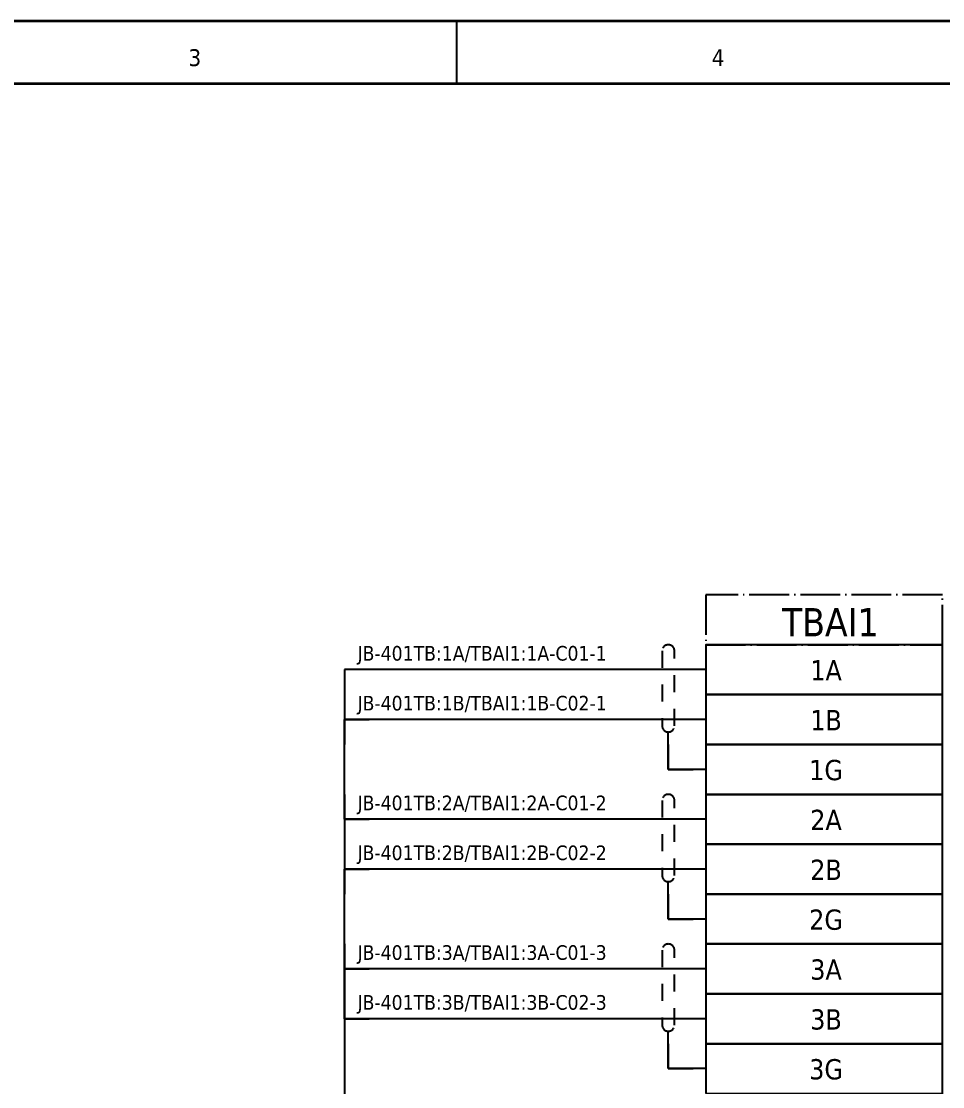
# Model space of a CAD drawing. Header units: millimetres. Extents: x 0 to 1792788, y -13 to 262234.
# Drawn here: x 133.1 to 207, y 211.6 to 297 of the extents above; entities that cross this region are included whole.
import ezdxf
from ezdxf.enums import TextEntityAlignment as Align

# ---------------------------------------------------------------- set-up
doc = ezdxf.new("R2010")
doc.units = ezdxf.units.MM
doc.linetypes.add('EPL_DASH', pattern=[1, 0.5, -0.5])
doc.linetypes.add('EPL_DASHDOT', pattern=[1, 0.8, -0.1, 0, -0.1])
for name, color, linetype, lineweight in [('EPLAN108', 5, 'Continuous', 35), ('EPLAN201', 7, 'Continuous', 35), ('EPLAN300', 5, 'Continuous', 25), ('EPLAN307', 134, 'EPL_DASHDOT', 25), ('EPLAN311', 7, 'Continuous', 25), ('EPLAN314', 5, 'EPL_DASH', 25), ('EPLAN317', 7, 'Continuous', 25), ('EPLAN405', 7, 'Continuous', 25), ('EPLAN421', 5, 'Continuous', 35), ('EPLAN433', 251, 'Continuous', 35), ('EPLAN451', 7, 'Continuous', 35), ('EPLAN452', 7, 'Continuous', 35), ('EPLAN453', 7, 'Continuous', 35), ('EPLAN501', 7, 'Continuous', 35), ('EPLAN546', 1, 'Continuous', 25)]:
    doc.layers.add(name, color=color, linetype=linetype, lineweight=lineweight)
doc.styles.add('Tahoma', font='')
doc.styles.get('Tahoma').set_extended_font_data('Tahoma')

# ---------------------------------------------------------------- blocks, each defined once
blk = doc.blocks.new('EPLFRAME')
at = {"layer": 'EPLAN201', "linetype": 'Continuous', "lineweight": 25, "ltscale": 4}
blk.add_line((168, 297), (168, 292), dxfattribs=at)
at = {"layer": 'EPLAN201', "linetype": 'Continuous', "lineweight": 35, "ltscale": 4}
blk.add_line((0, 292), (420, 292), dxfattribs=at)
blk.add_lwpolyline([(0, 0), (420, 0), (420, 297), (0, 297)], close=True, dxfattribs=at)
at = {"layer": 'EPLAN451', "color": 7, "style": 'Tahoma'}
for tag, p, height in [('14_10014', (101, 12), 2.257), ('14_10015', (185, 12), 2.257), ('14_10011', (101, 5), 2.257), ('14_10013', (332, 5), 1.625), ('14_10151', (73, 1), 1.625), ('14_10300', (415, 1), 1.625)]:
    blk.add_attdef(tag, p, '', height=height, dxfattribs=at)
blk.add_attdef('4_25020', text='', height=1.625, dxfattribs=at).set_placement((413, 1), align=Align.RIGHT)
at = {"layer": 'EPLAN452', "color": 7, "style": 'Tahoma'}
for tag, p, height in [('4_11041', (1, 17), 2.257), ('4_11071[1]', (1, 13), 1.625), ('4_11074[1]', (21, 13), 1.625), ('4_11070[1]', (41, 13), 1.625), ('4_11024', (73, 13), 1.625), ('4_20132_1001', (374, 13), 1.625), ('4_11011', (231, 12), 2.257), ('4_11030', (301, 12), 2.257), ('4_11071[2]', (1, 9), 1.625), ('4_11074[2]', (21, 9), 1.625), ('4_11070[2]', (41, 9), 1.625), ('4_11022', (73, 9), 1.625), ('4_20134_1001', (374, 9), 1.625), ('4_11071[3]', (1, 5), 1.625), ('4_11074[3]', (21, 5), 1.625), ('4_11070[3]', (41, 5), 1.625), ('4_11080', (73, 5), 1.625), ('4_11059', (301, 5), 1.625)]:
    blk.add_attdef(tag, p, '', height=height, dxfattribs=at)
for tag, height, p in [('4_11040', 2.257, (419, 17)), ('4_11000', 1.625, (419, 5)), ('4_11085', 1.625, (141, 1)), ('4_11086', 1.625, (183, 1))]:
    blk.add_attdef(tag, text='', height=height, dxfattribs=at).set_placement(p, align=Align.RIGHT)
at = {"layer": 'EPLAN453', "color": 7, "style": 'Tahoma'}
for tag, p in [('53_19005_1', (21, 293)), ('53_19005', (63, 293)), ('53_19005_8', (105, 293)), ('53_19005_6', (147, 293)), ('53_19005_7', (189, 293)), ('53_19005_9', (231, 293)), ('53_19005_3', (273, 293)), ('53_19005_2', (315, 293)), ('53_19005_4', (357, 293)), ('53_19005_5', (399, 293))]:
    blk.add_attdef(tag, text='', height=1.355, dxfattribs=at).set_placement(p, align=Align.BOTTOM_CENTER)
blk = doc.blocks.new('EPLSYM_LibrarySPECIAL_en_US_Symbol427_Variant5_Placement1')
at = {"layer": 'EPLAN421', "color": 5, "style": 'Tahoma'}
for tag, p in [('17_20029[1]', (-0.9525, 3.335)), ('17_20029[2]', (20.0025, 3.335))]:
    blk.add_attdef(tag, text='', height=1.1739, dxfattribs=at).set_placement(p, align=Align.BOTTOM_RIGHT)
at = {"layer": 'EPLAN433', "color": 251, "style": 'Tahoma'}
blk.add_attdef('17_20406_1', text='', height=1.6254, dxfattribs=at).set_placement((0.9525, 1.5875), align=Align.BOTTOM_RIGHT)
blk.add_attdef('17_20406', text='', height=1.6254, dxfattribs=at).set_placement((0.9525, 1.5875), align=Align.BOTTOM_LEFT)
blk = doc.blocks.new('EPLSYM_LibrarySPECIAL_en_US_Symbol427_Variant5_Placement1_1')
at = {"layer": 'EPLAN421', "color": 5, "style": 'Tahoma'}
for tag, p in [('17_20029[1]', (-0.9525, 3.335)), ('17_20029[2]', (20.0025, 3.335))]:
    blk.add_attdef(tag, text='', height=1.1739, dxfattribs=at).set_placement(p, align=Align.BOTTOM_RIGHT)
at = {"layer": 'EPLAN433', "color": 251, "style": 'Tahoma'}
blk.add_attdef('17_20406_1', text='', height=1.6254, dxfattribs=at).set_placement((0.9525, 1.5875), align=Align.BOTTOM_RIGHT)
blk.add_attdef('17_20406', text='', height=1.6254, dxfattribs=at).set_placement((0.9525, 1.5875), align=Align.BOTTOM_LEFT)
blk = doc.blocks.new('EPLSYM_LibrarySPECIAL_en_US_Symbol427_Variant5_Placement1_2')
at = {"layer": 'EPLAN421', "color": 5, "style": 'Tahoma'}
for tag, p in [('17_20029[1]', (-0.9525, 3.335)), ('17_20029[2]', (20.0025, 3.335))]:
    blk.add_attdef(tag, text='', height=1.1739, dxfattribs=at).set_placement(p, align=Align.BOTTOM_RIGHT)
at = {"layer": 'EPLAN433', "color": 251, "style": 'Tahoma'}
blk.add_attdef('17_20406_1', text='', height=1.6254, dxfattribs=at).set_placement((0.9525, 1.5875), align=Align.BOTTOM_RIGHT)
blk.add_attdef('17_20406', text='', height=1.6254, dxfattribs=at).set_placement((0.9525, 1.5875), align=Align.BOTTOM_LEFT)
blk = doc.blocks.new('EPLSYM_LibrarySPECIAL_en_US_Symbol427_Variant5_Placement1_3')
at = {"layer": 'EPLAN421', "color": 5, "style": 'Tahoma'}
for tag, p in [('17_20029[1]', (-0.9525, 3.335)), ('17_20029[2]', (20.0025, 3.335))]:
    blk.add_attdef(tag, text='', height=1.1739, dxfattribs=at).set_placement(p, align=Align.BOTTOM_RIGHT)
at = {"layer": 'EPLAN433', "color": 251, "style": 'Tahoma'}
blk.add_attdef('17_20406_1', text='', height=1.6254, dxfattribs=at).set_placement((0.9525, 1.5875), align=Align.BOTTOM_RIGHT)
blk.add_attdef('17_20406', text='', height=1.6254, dxfattribs=at).set_placement((0.9525, 1.5875), align=Align.BOTTOM_LEFT)
blk = doc.blocks.new('EPLSYM_LibrarySPECIAL_en_US_Symbol427_Variant5_Placement1_4')
at = {"layer": 'EPLAN421', "color": 5, "style": 'Tahoma'}
for tag, p in [('17_20029[1]', (-0.9525, 3.335)), ('17_20029[2]', (20.0025, 3.335))]:
    blk.add_attdef(tag, text='', height=1.1739, dxfattribs=at).set_placement(p, align=Align.BOTTOM_RIGHT)
at = {"layer": 'EPLAN433', "color": 251, "style": 'Tahoma'}
blk.add_attdef('17_20406_1', text='', height=1.6254, dxfattribs=at).set_placement((0.9525, 1.5875), align=Align.BOTTOM_RIGHT)
blk.add_attdef('17_20406', text='', height=1.6254, dxfattribs=at).set_placement((0.9525, 1.5875), align=Align.BOTTOM_LEFT)
blk = doc.blocks.new('EPLSYM_LibrarySPECIAL_en_US_Symbol427_Variant5_Placement1_5')
at = {"layer": 'EPLAN421', "color": 5, "style": 'Tahoma'}
for tag, p in [('17_20029[1]', (-0.9525, 3.335)), ('17_20029[2]', (20.0025, 3.335))]:
    blk.add_attdef(tag, text='', height=1.1739, dxfattribs=at).set_placement(p, align=Align.BOTTOM_RIGHT)
at = {"layer": 'EPLAN433', "color": 251, "style": 'Tahoma'}
blk.add_attdef('17_20406_1', text='', height=1.6254, dxfattribs=at).set_placement((0.9525, 1.5875), align=Align.BOTTOM_RIGHT)
blk.add_attdef('17_20406', text='', height=1.6254, dxfattribs=at).set_placement((0.9525, 1.5875), align=Align.BOTTOM_LEFT)
blk = doc.blocks.new('EPLSYM_LibrarySPECIAL_en_US_Symbol427_Variant5_Placement1_74')
at = {"layer": 'EPLAN421', "color": 5, "style": 'Tahoma'}
for tag, p in [('17_20029[1]', (-0.9525, 3.335)), ('17_20029[2]', (20.0025, 3.335))]:
    blk.add_attdef(tag, text='', height=1.1739, dxfattribs=at).set_placement(p, align=Align.BOTTOM_RIGHT)
at = {"layer": 'EPLAN433', "color": 251, "style": 'Tahoma'}
blk.add_attdef('17_20406_1', text='', height=1.6254, dxfattribs=at).set_placement((0.9525, 1.5875), align=Align.BOTTOM_RIGHT)
blk.add_attdef('17_20406', text='', height=1.6254, dxfattribs=at).set_placement((0.9525, 1.5875), align=Align.BOTTOM_LEFT)
blk = doc.blocks.new('EPLSYM_LibrarySPECIAL_en_US_Symbol427_Variant5_Placement1_75')
at = {"layer": 'EPLAN421', "color": 5, "style": 'Tahoma'}
for tag, p in [('17_20029[1]', (-0.9525, 3.335)), ('17_20029[2]', (20.0025, 3.335))]:
    blk.add_attdef(tag, text='', height=1.1739, dxfattribs=at).set_placement(p, align=Align.BOTTOM_RIGHT)
at = {"layer": 'EPLAN433', "color": 251, "style": 'Tahoma'}
blk.add_attdef('17_20406_1', text='', height=1.6254, dxfattribs=at).set_placement((0.9525, 1.5875), align=Align.BOTTOM_RIGHT)
blk.add_attdef('17_20406', text='', height=1.6254, dxfattribs=at).set_placement((0.9525, 1.5875), align=Align.BOTTOM_LEFT)
blk = doc.blocks.new('EPLSYM_LibrarySPECIAL_en_US_Symbol427_Variant5_Placement1_83')
at = {"layer": 'EPLAN421', "color": 5, "style": 'Tahoma'}
for tag, p in [('17_20029[1]', (-0.9525, 3.335)), ('17_20029[2]', (20.0025, 3.335))]:
    blk.add_attdef(tag, text='', height=1.1739, dxfattribs=at).set_placement(p, align=Align.BOTTOM_RIGHT)
at = {"layer": 'EPLAN433', "color": 251, "style": 'Tahoma'}
blk.add_attdef('17_20406_1', text='', height=1.6254, dxfattribs=at).set_placement((0.9525, 1.5875), align=Align.BOTTOM_RIGHT)
blk.add_attdef('17_20406', text='', height=1.6254, dxfattribs=at).set_placement((0.9525, 1.5875), align=Align.BOTTOM_LEFT)
blk = doc.blocks.new('EPLSYM_LibrarySPECIAL_Symbol308_Variant0_Placement0')
at = {"layer": 'EPLAN405', "color": 7, "style": 'Tahoma'}
for tag, p in [('17_31011', (1.5, 6.35)), ('17_31002', (1.5, 0.5))]:
    blk.add_attdef(tag, text='', height=1.174, dxfattribs=at).set_placement(p, align=Align.BOTTOM_LEFT)
for tag, p in [('17_31004', (1.5, 4.4)), ('17_31003', (1.5, 2.45))]:
    blk.add_attdef(tag, p, '', height=1.174, dxfattribs=at)
blk = doc.blocks.new('EPLSYM_LibrarySPECIAL_Symbol5_Variant1_Placement1_17')
at = {"layer": 'EPLAN314', "ltscale": 2.7}
for p, q in [((-0.5, 6.5), (-0.5, 0.5)), ((0.5, 0.5), (0.5, 6.5))]:
    blk.add_line(p, q, dxfattribs=at)
for centre, start, end in [((0, 6.5), 0, 180), ((0, 0.5), 180, 0)]:
    blk.add_arc(centre, 0.5, start, end, dxfattribs=at)
blk = doc.blocks.new('EPLSYM_LibrarySPECIAL_Symbol5_Variant1_Placement1_27')
at = {"layer": 'EPLAN314', "ltscale": 2.7}
for p, q in [((-0.5, 6.5), (-0.5, 0.5)), ((0.5, 0.5), (0.5, 6.5))]:
    blk.add_line(p, q, dxfattribs=at)
for centre, start, end in [((0, 6.5), 0, 180), ((0, 0.5), 180, 0)]:
    blk.add_arc(centre, 0.5, start, end, dxfattribs=at)
blk = doc.blocks.new('EPLSYM_LibrarySPECIAL_Symbol5_Variant1_Placement1_28')
at = {"layer": 'EPLAN314', "ltscale": 2.7}
for p, q in [((-0.5, 6.5), (-0.5, 0.5)), ((0.5, 0.5), (0.5, 6.5))]:
    blk.add_line(p, q, dxfattribs=at)
for centre, start, end in [((0, 6.5), 0, 180), ((0, 0.5), 180, 0)]:
    blk.add_arc(centre, 0.5, start, end, dxfattribs=at)

msp = doc.modelspace()

# ---------------------------------------------------------------- linework, layer by layer
at = {"layer": 'EPLAN300', "lineweight": 25, "ltscale": 4}
for points in [[(188, 243), (207, 243), (207, 247), (188, 247)], [(188, 239), (207, 239), (207, 243), (188, 243)], [(188, 231), (207, 231), (207, 235), (188, 235)], [(188, 227), (207, 227), (207, 231), (188, 231)], [(188, 219), (207, 219), (207, 223), (188, 223)], [(188, 215), (207, 215), (207, 219), (188, 219)]]:
    msp.add_lwpolyline(points, close=True, dxfattribs=at)
at = {"layer": 'EPLAN300', "color": 3, "lineweight": 25, "ltscale": 4}
for points in [[(188, 235), (207, 235), (207, 239), (188, 239)], [(188, 223), (207, 223), (207, 227), (188, 227)], [(188, 211), (207, 211), (207, 215), (188, 215)]]:
    msp.add_lwpolyline(points, close=True, dxfattribs=at)
at = {"layer": 'EPLAN307', "lineweight": 25, "ltscale": 4}
msp.add_lwpolyline([(188, 247), (207, 247), (207, 251), (188, 251)], close=True, dxfattribs=at)
at = {"layer": 'EPLAN311', "color": 7, "ltscale": 4}
for p, q in [((188, 245), (159, 245)), ((188, 241), (159, 241)), ((188, 233), (159, 233)), ((188, 229), (159, 229)), ((188, 221), (159, 221)), ((188, 217), (159, 217))]:
    msp.add_line(p, q, dxfattribs=at)
at = {"layer": 'EPLAN311', "ltscale": 4}
for p, q in [((161, 245), (159, 245)), ((159, 241), (161, 241)), ((159, 233), (161, 233)), ((159, 229), (161, 229)), ((159, 221), (161, 221)), ((159, 217), (161, 217))]:
    msp.add_line(p, q, dxfattribs=at)
at = {"layer": 'EPLAN311', "color": 1, "linetype": 'Continuous', "lineweight": 25, "ltscale": 4}
for p, q in [((185, 239), (185, 237)), ((185, 237), (187, 237)), ((185, 227), (185, 225)), ((185, 225), (187, 225)), ((185, 215), (185, 213)), ((185, 213), (187, 213))]:
    msp.add_line(p, q, dxfattribs=at)
at = {"layer": 'EPLAN317', "lineweight": 25, "ltscale": 4}
for p, q in [((159, 245), (159, 241)), ((159, 245), (159, 243)), ((159, 243), (159, 239)), ((159, 233), (159, 241)), ((159, 235), (159, 231)), ((159, 233), (159, 229)), ((159, 231), (159, 227)), ((159, 221), (159, 229)), ((159, 223), (159, 219)), ((159, 217), (159, 221)), ((159, 219), (159, 215)), ((159, 217), (159, 209))]:
    msp.add_line(p, q, dxfattribs=at)
at = {"layer": 'EPLAN546', "ltscale": 4}
for p, q in [((185, 237), (185, 240)), ((188, 237), (185, 237)), ((185, 225), (185, 228)), ((188, 225), (185, 225)), ((185, 213), (185, 216)), ((188, 213), (185, 213))]:
    msp.add_line(p, q, dxfattribs=at)

# ---------------------------------------------------------------- block references
ref = msp.add_blockref('EPLFRAME', (0, 0))
ref.add_attrib('53_19005_6', '3', dxfattribs={"layer": 'EPLAN453', "color": 7, "height": 1.355, "style": 'Tahoma'}).set_placement((147, 293), align=Align.BOTTOM_CENTER)
ref.add_attrib('53_19005_7', '4', dxfattribs={"layer": 'EPLAN453', "color": 7, "height": 1.355, "style": 'Tahoma'}).set_placement((189, 293), align=Align.BOTTOM_CENTER)
for name, p in [('EPLSYM_LibrarySPECIAL_Symbol5_Variant1_Placement1_17', (185, 240)), ('EPLSYM_LibrarySPECIAL_Symbol5_Variant1_Placement1_27', (185, 228)), ('EPLSYM_LibrarySPECIAL_Symbol5_Variant1_Placement1_28', (185, 216))]:
    msp.add_blockref(name, p)
ref = msp.add_blockref('EPLSYM_LibrarySPECIAL_Symbol308_Variant0_Placement0', (160, 245))
ref.add_attrib('17_31011', 'JB-401TB:1A/TBAI1:1A-C01-1', dxfattribs={"layer": 'EPLAN405', "color": 7, "height": 1.1739, "style": 'Tahoma'}).set_placement((160.055, 245.374), align=Align.BOTTOM_LEFT)
ref = msp.add_blockref('EPLSYM_LibrarySPECIAL_en_US_Symbol427_Variant5_Placement1', (188, 245))
ref.add_attrib('17_20011', '1A', dxfattribs={"layer": 'EPLAN501', "color": 7, "height": 1.6254, "style": 'Tahoma'}).set_placement((197.661, 243.65), align=Align.BOTTOM_CENTER)
ref = msp.add_blockref('EPLSYM_LibrarySPECIAL_Symbol308_Variant0_Placement0', (160, 241))
ref.add_attrib('17_31011', 'JB-401TB:1B/TBAI1:1B-C02-1', dxfattribs={"layer": 'EPLAN405', "color": 7, "height": 1.1739, "style": 'Tahoma'}).set_placement((160.055, 241.374), align=Align.BOTTOM_LEFT)
ref = msp.add_blockref('EPLSYM_LibrarySPECIAL_en_US_Symbol427_Variant5_Placement1_1', (188, 241))
ref.add_attrib('17_20011', '1B', dxfattribs={"layer": 'EPLAN501', "color": 7, "height": 1.6254, "style": 'Tahoma'}).set_placement((197.661, 239.65), align=Align.BOTTOM_CENTER)
ref = msp.add_blockref('EPLSYM_LibrarySPECIAL_en_US_Symbol427_Variant5_Placement1_83', (188, 237))
ref.add_attrib('17_20011', '1G', dxfattribs={"layer": 'EPLAN501', "color": 7, "height": 1.6254, "style": 'Tahoma'}).set_placement((197.661, 235.65), align=Align.BOTTOM_CENTER)
ref = msp.add_blockref('EPLSYM_LibrarySPECIAL_Symbol308_Variant0_Placement0', (160, 233))
ref.add_attrib('17_31011', 'JB-401TB:2A/TBAI1:2A-C01-2', dxfattribs={"layer": 'EPLAN405', "color": 7, "height": 1.1739, "style": 'Tahoma'}).set_placement((160.055, 233.374), align=Align.BOTTOM_LEFT)
ref = msp.add_blockref('EPLSYM_LibrarySPECIAL_en_US_Symbol427_Variant5_Placement1_2', (188, 233))
ref.add_attrib('17_20011', '2A', dxfattribs={"layer": 'EPLAN501', "color": 7, "height": 1.6254, "style": 'Tahoma'}).set_placement((197.661, 231.65), align=Align.BOTTOM_CENTER)
ref = msp.add_blockref('EPLSYM_LibrarySPECIAL_Symbol308_Variant0_Placement0', (160, 229))
ref.add_attrib('17_31011', 'JB-401TB:2B/TBAI1:2B-C02-2', dxfattribs={"layer": 'EPLAN405', "color": 7, "height": 1.1739, "style": 'Tahoma'}).set_placement((160.055, 229.374), align=Align.BOTTOM_LEFT)
ref = msp.add_blockref('EPLSYM_LibrarySPECIAL_en_US_Symbol427_Variant5_Placement1_3', (188, 229))
ref.add_attrib('17_20011', '2B', dxfattribs={"layer": 'EPLAN501', "color": 7, "height": 1.6254, "style": 'Tahoma'}).set_placement((197.661, 227.65), align=Align.BOTTOM_CENTER)
ref = msp.add_blockref('EPLSYM_LibrarySPECIAL_en_US_Symbol427_Variant5_Placement1_74', (188, 225))
ref.add_attrib('17_20011', '2G', dxfattribs={"layer": 'EPLAN501', "color": 7, "height": 1.6254, "style": 'Tahoma'}).set_placement((197.661, 223.65), align=Align.BOTTOM_CENTER)
ref = msp.add_blockref('EPLSYM_LibrarySPECIAL_Symbol308_Variant0_Placement0', (160, 221))
ref.add_attrib('17_31011', 'JB-401TB:3A/TBAI1:3A-C01-3', dxfattribs={"layer": 'EPLAN405', "color": 7, "height": 1.1739, "style": 'Tahoma'}).set_placement((160.055, 221.374), align=Align.BOTTOM_LEFT)
ref = msp.add_blockref('EPLSYM_LibrarySPECIAL_en_US_Symbol427_Variant5_Placement1_4', (188, 221))
ref.add_attrib('17_20011', '3A', dxfattribs={"layer": 'EPLAN501', "color": 7, "height": 1.6254, "style": 'Tahoma'}).set_placement((197.661, 219.65), align=Align.BOTTOM_CENTER)
ref = msp.add_blockref('EPLSYM_LibrarySPECIAL_Symbol308_Variant0_Placement0', (160, 217))
ref.add_attrib('17_31011', 'JB-401TB:3B/TBAI1:3B-C02-3', dxfattribs={"layer": 'EPLAN405', "color": 7, "height": 1.1739, "style": 'Tahoma'}).set_placement((160.055, 217.374), align=Align.BOTTOM_LEFT)
ref = msp.add_blockref('EPLSYM_LibrarySPECIAL_en_US_Symbol427_Variant5_Placement1_5', (188, 217))
ref.add_attrib('17_20011', '3B', dxfattribs={"layer": 'EPLAN501', "color": 7, "height": 1.6254, "style": 'Tahoma'}).set_placement((197.661, 215.65), align=Align.BOTTOM_CENTER)
ref = msp.add_blockref('EPLSYM_LibrarySPECIAL_en_US_Symbol427_Variant5_Placement1_75', (188, 213))
ref.add_attrib('17_20011', '3G', dxfattribs={"layer": 'EPLAN501', "color": 7, "height": 1.6254, "style": 'Tahoma'}).set_placement((197.661, 211.65), align=Align.BOTTOM_CENTER)

# ---------------------------------------------------------------- texts
at = {"layer": 'EPLAN108', "color": 5, "style": 'Tahoma'}
msp.add_text('TBAI1', height=2.2575, dxfattribs=at).set_placement((198, 247), align=Align.BOTTOM_CENTER)

doc.saveas('drawing.dxf')
